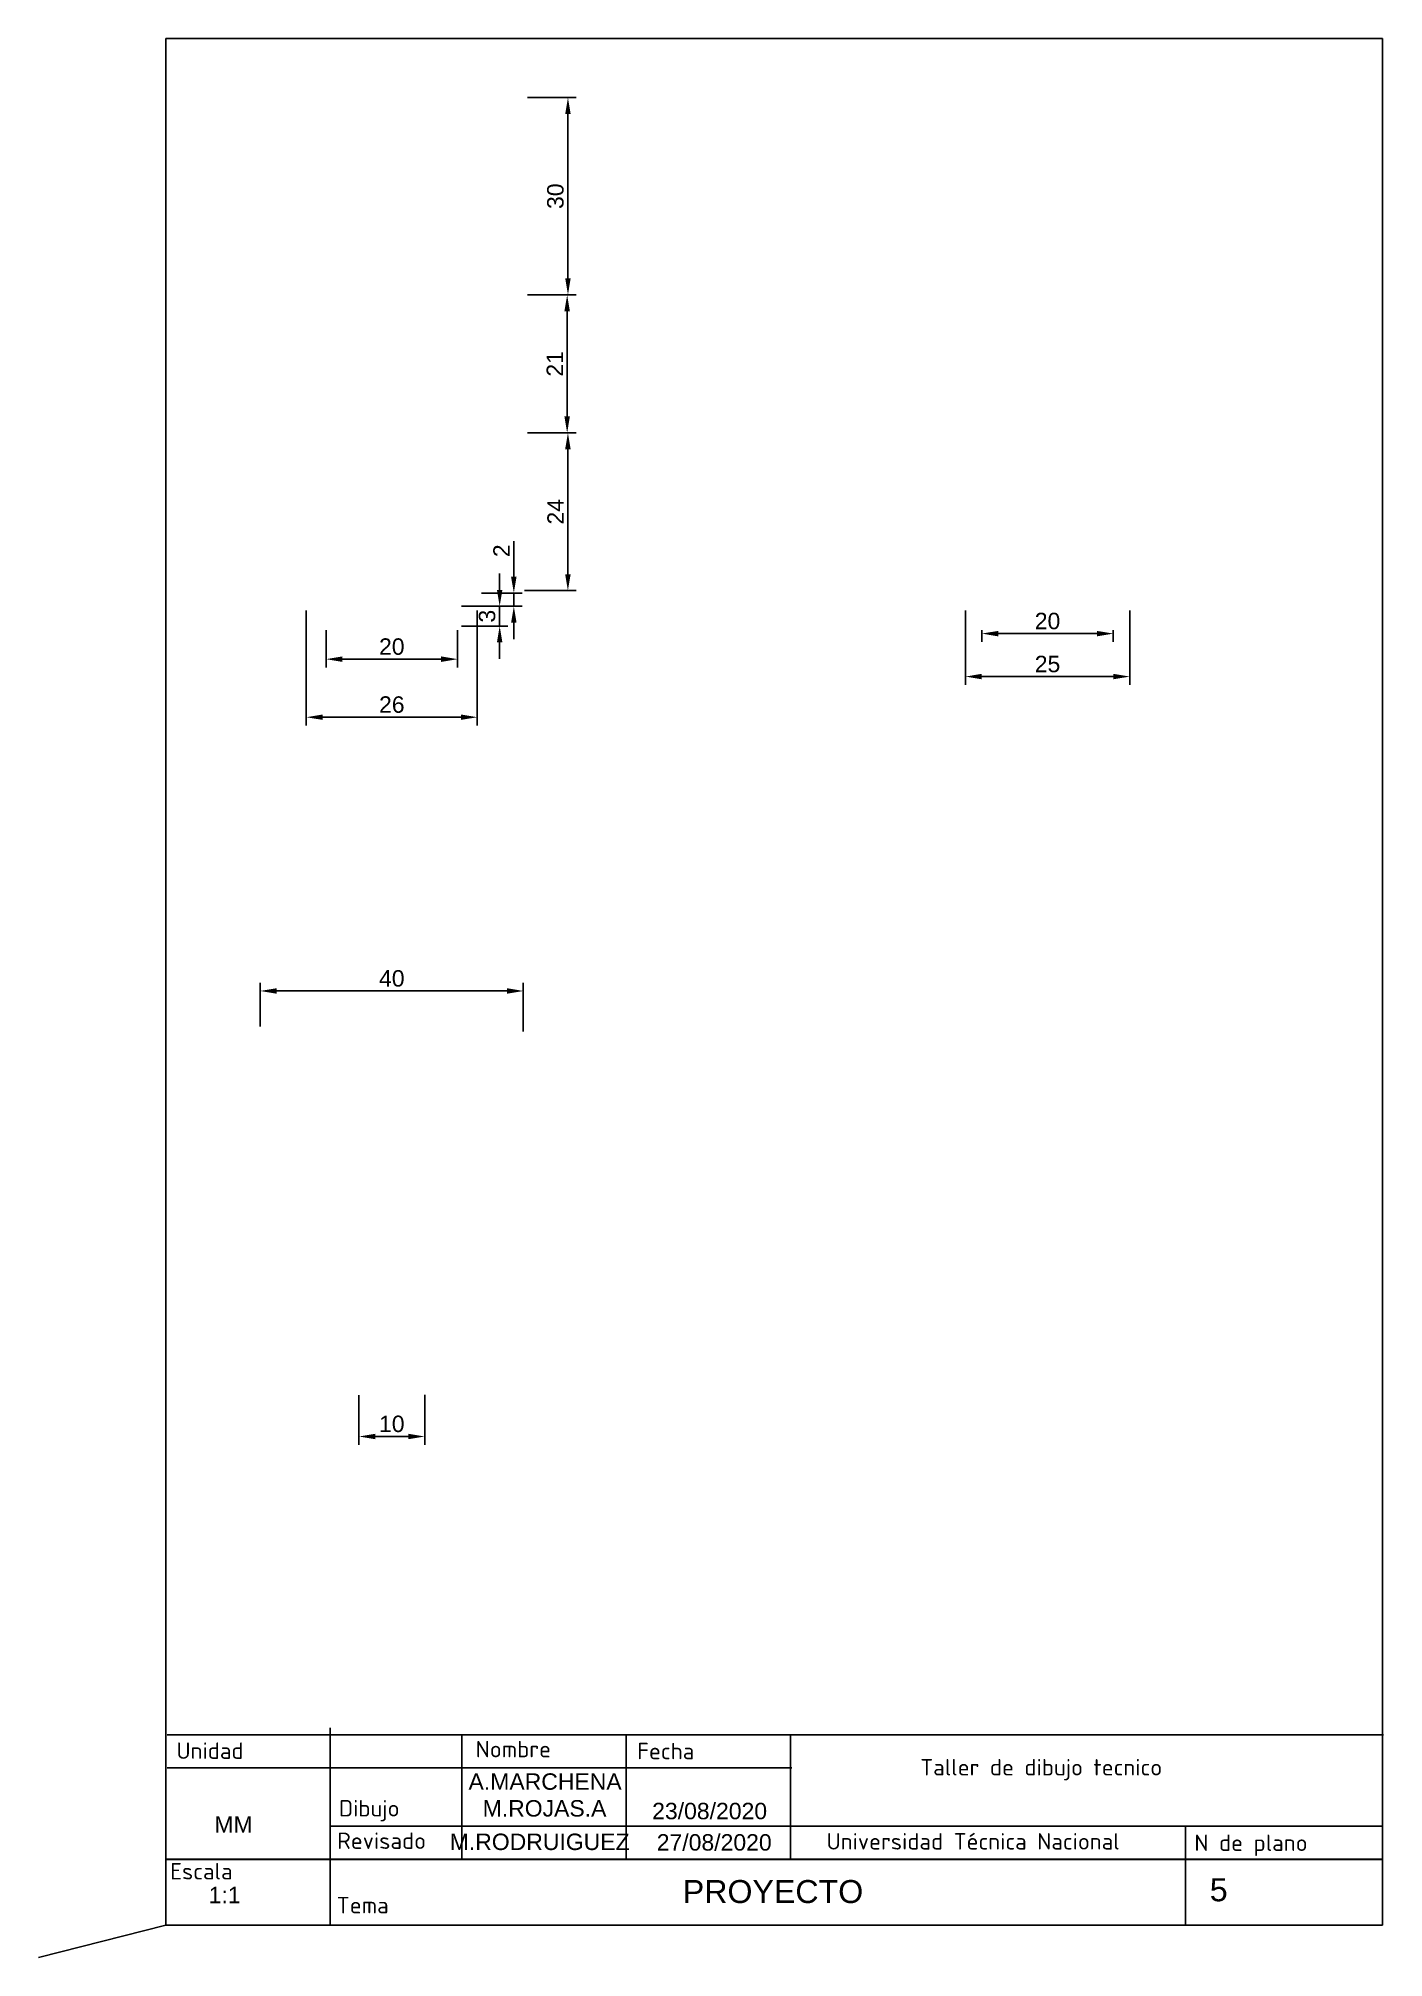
# Paper-space layout 'Presentación2' of a CAD drawing. Header units: millimetres. Extents: x -1 to 204, y -1 to 291.
import ezdxf
from ezdxf.enums import TextEntityAlignment as Align

# ---------------------------------------------------------------- set-up
doc = ezdxf.new("R2010")
doc.units = ezdxf.units.MM
for name, color, linetype in [('CajetinAtributos', 14, 'Continuous'), ('CajetinLine', 150, 'Continuous'), ('CajetinTexto', 18, 'Continuous'), ('Cotas', 5, 'Continuous')]:
    doc.layers.add(name, color=color, linetype=linetype)
doc.styles.get("Standard").update_dxf_attribs({"font": 'arial.ttf'})
doc.dimstyles.new('ISO-25', dxfattribs={"dimtxt": 2.5, "dimasz": 2.5, "dimexe": 1.25, "dimexo": 0.625, "dimtad": 1, "dimtxsty": 'Standard', "dimcen": 2.5, "dimadec": 0, "dimazin": 0, "dimtfac": 1, "dimtmove": 0, "dimatfit": 3, "dimfxl": 1, "dimarcsym": 0})

# ---------------------------------------------------------------- blocks, each defined once
blk = doc.blocks.new('*D10')
at = {"layer": 'CajetinAtributos', "color": 0, "lineweight": -2, "transparency": 16777216}
for p, q in [((73.56, 252.16), (80.86, 252.16)), ((79.61, 249.66), (79.61, 233.66)), ((73.56, 231.16), (80.86, 231.16))]:
    blk.add_line(p, q, dxfattribs=at)
at = {"layer": 'CajetinAtributos', "color": 0, "transparency": 16777216}
for points in [[(79.19, 249.66), (80.02, 249.66), (79.61, 252.16)], [(79.19, 233.66), (80.02, 233.66), (79.61, 231.16)]]:
    blk.add_solid(points, dxfattribs=at)
at = {"layer": 'Defpoints', "color": 0, "transparency": 16777216}
for p in [(72.94, 252.16), (72.94, 231.16), (79.61, 231.16)]:
    blk.add_point(p, dxfattribs=at)
at = {"layer": 'CajetinAtributos', "color": 0, "transparency": 16777216, "insert": (77.73, 241.66), "char_height": 2.5, "attachment_point": 5, "rotation": 90}
blk.add_mtext('21', dxfattribs=at)
blk = doc.blocks.new('*D11')
at = {"layer": 'CajetinAtributos', "color": 0, "lineweight": -2, "transparency": 16777216}
for p, q in [((73.56, 282.16), (80.98, 282.16)), ((79.73, 254.66), (79.73, 279.66)), ((73.56, 252.16), (80.98, 252.16))]:
    blk.add_line(p, q, dxfattribs=at)
at = {"layer": 'CajetinAtributos', "color": 0, "transparency": 16777216}
for points in [[(79.31, 279.66), (80.14, 279.66), (79.73, 282.16)], [(79.31, 254.66), (80.14, 254.66), (79.73, 252.16)]]:
    blk.add_solid(points, dxfattribs=at)
at = {"layer": 'Defpoints', "color": 0, "transparency": 16777216}
for p in [(72.94, 282.16), (79.73, 282.16), (72.94, 252.16)]:
    blk.add_point(p, dxfattribs=at)
at = {"layer": 'CajetinAtributos', "color": 0, "transparency": 16777216, "insert": (77.83, 267.16), "char_height": 2.5, "attachment_point": 5, "rotation": 90}
blk.add_mtext('30', dxfattribs=at)
blk = doc.blocks.new('*D12')
at = {"layer": 'CajetinAtributos', "color": 0, "lineweight": -2, "transparency": 16777216}
for p, q in [((73.56, 231.16), (80.97, 231.16)), ((79.72, 228.66), (79.72, 209.66)), ((73.14, 207.16), (80.97, 207.16))]:
    blk.add_line(p, q, dxfattribs=at)
at = {"layer": 'CajetinAtributos', "color": 0, "transparency": 16777216}
for points in [[(79.3, 228.66), (80.14, 228.66), (79.72, 231.16)], [(79.3, 209.66), (80.14, 209.66), (79.72, 207.16)]]:
    blk.add_solid(points, dxfattribs=at)
at = {"layer": 'Defpoints', "color": 0, "transparency": 16777216}
for p in [(72.94, 231.16), (72.51, 207.16), (79.72, 207.16)]:
    blk.add_point(p, dxfattribs=at)
at = {"layer": 'CajetinAtributos', "color": 0, "transparency": 16777216, "insert": (77.84, 219.16), "char_height": 2.5, "attachment_point": 5, "rotation": 90}
blk.add_mtext('24', dxfattribs=at)
blk = doc.blocks.new('*D13')
at = {"layer": 'CajetinAtributos', "color": 0, "lineweight": -2, "transparency": 16777216}
for p, q in [((39.94, 204.15), (39.94, 186.66)), ((65.94, 204.15), (65.94, 186.66)), ((42.44, 187.91), (63.44, 187.91))]:
    blk.add_line(p, q, dxfattribs=at)
at = {"layer": 'CajetinAtributos', "color": 0, "transparency": 16777216}
for points in [[(42.44, 188.33), (42.44, 187.5), (39.94, 187.91)], [(63.44, 188.33), (63.44, 187.5), (65.94, 187.91)]]:
    blk.add_solid(points, dxfattribs=at)
at = {"layer": 'Defpoints', "color": 0, "transparency": 16777216}
for p in [(39.94, 204.78), (65.94, 204.78), (65.94, 187.91)]:
    blk.add_point(p, dxfattribs=at)
at = {"layer": 'CajetinAtributos', "color": 0, "transparency": 16777216, "insert": (52.94, 189.82), "char_height": 2.5, "attachment_point": 5}
blk.add_mtext('26', dxfattribs=at)
blk = doc.blocks.new('*D14')
at = {"layer": 'CajetinAtributos', "color": 0, "lineweight": -2, "transparency": 16777216}
for p, q in [((42.94, 201.15), (42.94, 195.49)), ((62.94, 201.15), (62.94, 195.49)), ((45.44, 196.74), (60.44, 196.74))]:
    blk.add_line(p, q, dxfattribs=at)
at = {"layer": 'CajetinAtributos', "color": 0, "transparency": 16777216}
for points in [[(45.44, 197.16), (45.44, 196.32), (42.94, 196.74)], [(60.44, 197.16), (60.44, 196.32), (62.94, 196.74)]]:
    blk.add_solid(points, dxfattribs=at)
at = {"layer": 'Defpoints', "color": 0, "transparency": 16777216}
for p in [(42.94, 201.78), (62.94, 201.78), (62.94, 196.74)]:
    blk.add_point(p, dxfattribs=at)
at = {"layer": 'CajetinAtributos', "color": 0, "transparency": 16777216, "insert": (52.94, 198.64), "char_height": 2.5, "attachment_point": 5}
blk.add_mtext('20', dxfattribs=at)
blk = doc.blocks.new('*D15')
at = {"layer": 'CajetinAtributos', "color": 0, "lineweight": -2, "transparency": 16777216}
for p, q in [((69.34, 207.28), (69.34, 209.78)), ((63.56, 204.78), (70.59, 204.78)), ((69.34, 201.78), (69.34, 204.78)), ((63.56, 201.78), (70.59, 201.78)), ((69.34, 199.28), (69.34, 196.78))]:
    blk.add_line(p, q, dxfattribs=at)
at = {"layer": 'CajetinAtributos', "color": 0, "transparency": 16777216}
for points in [[(68.93, 207.28), (69.76, 207.28), (69.34, 204.78)], [(68.93, 199.28), (69.76, 199.28), (69.34, 201.78)]]:
    blk.add_solid(points, dxfattribs=at)
at = {"layer": 'Defpoints', "color": 0, "transparency": 16777216}
for p in [(62.94, 204.78), (69.34, 204.78), (62.94, 201.78)]:
    blk.add_point(p, dxfattribs=at)
at = {"layer": 'CajetinAtributos', "color": 0, "transparency": 16777216, "insert": (67.44, 203.28), "char_height": 2.5, "attachment_point": 5, "rotation": 90}
blk.add_mtext('3', dxfattribs=at)
blk = doc.blocks.new('*D16')
at = {"layer": 'CajetinAtributos', "color": 0, "lineweight": -2, "transparency": 16777216}
for p, q in [((71.5, 209.28), (71.5, 214.68)), ((66.56, 206.78), (72.75, 206.78)), ((66.56, 204.78), (72.75, 204.78)), ((71.5, 204.78), (71.5, 206.78)), ((71.5, 202.28), (71.5, 199.78))]:
    blk.add_line(p, q, dxfattribs=at)
at = {"layer": 'CajetinAtributos', "color": 0, "transparency": 16777216}
for points in [[(71.08, 209.28), (71.91, 209.28), (71.5, 206.78)], [(71.08, 202.28), (71.91, 202.28), (71.5, 204.78)]]:
    blk.add_solid(points, dxfattribs=at)
at = {"layer": 'Defpoints', "color": 0, "transparency": 16777216}
for p in [(65.94, 206.78), (65.94, 204.78), (71.5, 206.78)]:
    blk.add_point(p, dxfattribs=at)
at = {"layer": 'CajetinAtributos', "color": 0, "transparency": 16777216, "insert": (69.62, 213.23), "char_height": 2.5, "attachment_point": 5, "rotation": 90}
blk.add_mtext('2', dxfattribs=at)
blk = doc.blocks.new('*D17')
at = {"layer": 'CajetinAtributos', "color": 0, "lineweight": -2, "transparency": 16777216}
for p, q in [((142.66, 201.15), (142.66, 199.38)), ((145.16, 200.63), (160.16, 200.63)), ((162.66, 201.15), (162.66, 199.38))]:
    blk.add_line(p, q, dxfattribs=at)
at = {"layer": 'CajetinAtributos', "color": 0, "transparency": 16777216}
for points in [[(145.16, 201.04), (145.16, 200.21), (142.66, 200.63)], [(160.16, 201.04), (160.16, 200.21), (162.66, 200.63)]]:
    blk.add_solid(points, dxfattribs=at)
at = {"layer": 'Defpoints', "color": 0, "transparency": 16777216}
for p in [(142.66, 201.78), (162.66, 201.78), (162.66, 200.63)]:
    blk.add_point(p, dxfattribs=at)
at = {"layer": 'CajetinAtributos', "color": 0, "transparency": 16777216, "insert": (152.66, 202.53), "char_height": 2.5, "attachment_point": 5}
blk.add_mtext('20', dxfattribs=at)
blk = doc.blocks.new('*D18')
at = {"layer": 'CajetinAtributos', "color": 0, "lineweight": -2, "transparency": 16777216}
for p, q in [((140.16, 204.15), (140.16, 192.84)), ((165.16, 204.15), (165.16, 192.84)), ((142.66, 194.09), (162.66, 194.09))]:
    blk.add_line(p, q, dxfattribs=at)
at = {"layer": 'CajetinAtributos', "color": 0, "transparency": 16777216}
for points in [[(142.66, 194.51), (142.66, 193.68), (140.16, 194.09)], [(162.66, 194.51), (162.66, 193.68), (165.16, 194.09)]]:
    blk.add_solid(points, dxfattribs=at)
at = {"layer": 'Defpoints', "color": 0, "transparency": 16777216}
for p in [(140.16, 204.78), (165.16, 204.78), (165.16, 194.09)]:
    blk.add_point(p, dxfattribs=at)
at = {"layer": 'CajetinAtributos', "color": 0, "transparency": 16777216, "insert": (152.66, 195.99), "char_height": 2.5, "attachment_point": 5}
blk.add_mtext('25', dxfattribs=at)
blk = doc.blocks.new('*D19')
at = {"layer": 'CajetinAtributos', "color": 0, "lineweight": -2, "transparency": 16777216}
for p, q in [((47.94, 84.79), (47.94, 77.25)), ((57.94, 84.82), (57.94, 77.25)), ((50.44, 78.5), (55.44, 78.5))]:
    blk.add_line(p, q, dxfattribs=at)
at = {"layer": 'CajetinAtributos', "color": 0, "transparency": 16777216}
for points in [[(50.44, 78.92), (50.44, 78.09), (47.94, 78.5)], [(55.44, 78.92), (55.44, 78.09), (57.94, 78.5)]]:
    blk.add_solid(points, dxfattribs=at)
at = {"layer": 'Defpoints', "color": 0, "transparency": 16777216}
for p in [(47.94, 85.41), (57.94, 85.45), (57.94, 78.5)]:
    blk.add_point(p, dxfattribs=at)
at = {"layer": 'CajetinAtributos', "color": 0, "transparency": 16777216, "insert": (52.94, 80.41), "char_height": 2.5, "attachment_point": 5}
blk.add_mtext('10', dxfattribs=at)
blk = doc.blocks.new('*D20')
at = {"layer": 'CajetinAtributos', "color": 0, "lineweight": -2, "transparency": 16777216}
for p, q in [((32.94, 140.85), (32.94, 147.52)), ((35.44, 146.27), (70.44, 146.27)), ((72.94, 140.1), (72.94, 147.52))]:
    blk.add_line(p, q, dxfattribs=at)
at = {"layer": 'CajetinAtributos', "color": 0, "transparency": 16777216}
for points in [[(35.44, 146.69), (35.44, 145.85), (32.94, 146.27)], [(70.44, 146.69), (70.44, 145.85), (72.94, 146.27)]]:
    blk.add_solid(points, dxfattribs=at)
at = {"layer": 'Defpoints', "color": 0, "transparency": 16777216}
for p in [(72.94, 146.27), (32.94, 140.23), (72.94, 139.47)]:
    blk.add_point(p, dxfattribs=at)
at = {"layer": 'CajetinAtributos', "color": 0, "transparency": 16777216, "insert": (52.94, 148.17), "char_height": 2.5, "attachment_point": 5}
blk.add_mtext('40', dxfattribs=at)

psp = doc.layouts.new('Presentación2')

# ---------------------------------------------------------------- linework, layer by layer
at = {"color": 150}
for p, q in [((18.581, 34.166), (18.581, 4.166)), ((48.766, 33.111), (18.766, 33.111)), ((43.581, 34.166), (43.581, 4.166)), ((198.766, 33.111), (48.766, 33.111)), ((63.581, 33.111), (63.581, 14.236)), ((88.581, 33.111), (88.581, 14.236)), ((113.581, 33.111), (113.581, 14.236)), ((48.766, 28.111), (18.766, 28.111)), ((113.766, 28.111), (48.766, 28.111)), ((48.581, 19.236), (43.581, 19.236)), ((198.581, 19.236), (48.581, 19.236)), ((48.581, 14.236), (18.581, 14.236)), ((48.581, 14.166), (18.581, 14.166)), ((198.581, 14.236), (48.581, 14.236)), ((198.581, 14.166), (48.581, 14.166))]:
    psp.add_line(p, q, dxfattribs=at)
psp.add_line((-0.802, -0.763), (18.581, 4.166))
at = {"layer": 'CajetinLine'}
for p, q in [((203.766, 33.111), (198.766, 33.111)), ((203.581, 19.236), (203.581, 29.236)), ((203.581, 4.166), (203.581, 24.166)), ((173.615, 4.166), (173.615, 19.166)), ((203.581, 19.236), (198.581, 19.236)), ((198.581, 14.236), (203.581, 14.236)), ((198.581, 14.166), (203.581, 14.166)), ((18.581, 4.166), (203.581, 4.166))]:
    psp.add_line(p, q, dxfattribs=at)
at = {"layer": 'Cotas'}
for p, q in [((203.581, 291.166), (18.581, 291.166)), ((18.581, 291.166), (18.581, 4.166)), ((203.581, 4.166), (203.581, 291.166)), ((18.581, 4.166), (203.581, 4.166))]:
    psp.add_line(p, q, dxfattribs=at)

# ---------------------------------------------------------------- texts
at = {"layer": 'CajetinAtributos'}
for tag, text, p in [('A.MARCHENA', 'A.Marchena.M', (76.253, 26.016)), ('M.ROJAS.A', 'M.Rojas.A', (76.166, 21.945)), ('M.RODRUIGUEZ', 'M.Rodruiguez.C', (75.428, 16.849))]:
    psp.add_attdef(tag, text=text, height=2.5, dxfattribs=at).set_placement(p, align=Align.MIDDLE_CENTER)
for tag, p, s, height in [('MM', (25.96, 18.236), 'mm', 2.5), ('23/08/2020', (92.535, 20.281), '', 2.5), ('27/08/2020', (93.233, 15.513), '', 2.5), ('1:1', (25.093, 7.511), '1:1', 2.5), ('PROYECTO', (97.195, 7.537), 'Planos 2D', 3.5), ('5', (177.333, 7.804), '', 3.5)]:
    psp.add_attdef(tag, p, s, height=height, dxfattribs=at)
at = {"layer": 'CajetinTexto', "char_height": 2.5}
for s, width, heights, insert, attachment_point in [('{\\fISOCPEUR|b0|i0|c0|p34;Nombre}', 25, [0], (65.697, 30.947), 4), ('{\\fISOCPEUR|b0|i0|c0|p34;Unidad}', 25, [0], (20.189, 30.712), 4), ('{\\fISOCPEUR|b0|i0|c0|p34;Fecha}', 25, [0], (90.252, 30.653), 4), ('{\\fISOCPEUR|b0|i0|c0|p34;Taller de dibujo tecnico}', 69.52672, [5.807], (151.693, 27.816), 5), ('{\\fISOCPEUR|b0|i0|c0|p34;Dibujo}', 25, [0], (44.898, 21.575), 4), ('{\\fISOCPEUR|b0|i0|c0|p34;Revisado}', 25, [0], (44.642, 17.017), 4), ('{\\fISOCPEUR|b0|i0|c0|p34;Universidad Técnica Nacional}', 69.52672, [5.807], (141.344, 16.919), 5), ('{\\fISOCPEUR|b0|i0|c0|p34;N de plano}', 28.85368, [0], (174.993, 16.326), 4), ('{\\fISOCPEUR|b0|i0|c0|p34;Escala}', 25, [0], (19.243, 12.372), 4), ('{\\fISOCPEUR|b0|i0|c0|p34;Tema}', 25, [0], (44.571, 7.214), 4)]:
    psp.add_mtext_dynamic_manual_height_columns(s, width=width, gutter_width=12.5, heights=heights, dxfattribs=dict(at, insert=insert, attachment_point=attachment_point))

# ---------------------------------------------------------------- dimensions: what is measured, and where the dimension line sits
at = {"layer": 'CajetinAtributos'}
for base, p1, p2, picture, middle in [((79.728, 282.156), (72.938, 252.156), (72.938, 282.156), '*D11', (77.826, 267.156)), ((79.605, 231.16), (72.938, 252.156), (72.938, 231.16), '*D10', (77.725, 241.658)), ((79.719, 207.158), (72.938, 231.16), (72.514, 207.158), '*D12', (77.839, 219.159)), ((71.498, 206.779), (65.938, 204.779), (65.938, 206.779), '*D16', (69.618, 213.232)), ((69.344, 204.779), (62.938, 201.779), (62.938, 204.779), '*D15', (67.442, 203.279))]:
    dim = psp.add_linear_dim(base=base, p1=p1, p2=p2, angle=90, dimstyle='ISO-25', override={"dimlfac": -1}, dxfattribs=at)
    dim.commit()
    dim.dimension.update_dxf_attribs({"geometry": picture, "text_midpoint": middle})
for base, p1, p2, picture, middle in [((65.938, 187.914), (39.938, 204.779), (65.938, 204.779), '*D13', (52.938, 189.815)), ((165.157, 194.092), (140.157, 204.779), (165.157, 204.779), '*D18', (152.657, 195.993)), ((62.938, 196.74), (42.938, 201.779), (62.938, 201.779), '*D14', (52.938, 198.642)), ((162.657, 200.626), (142.657, 201.779), (162.657, 201.779), '*D17', (152.657, 202.528)), ((72.938, 146.269), (32.938, 140.228), (72.938, 139.472), '*D20', (52.938, 148.171)), ((57.938, 78.504), (47.938, 85.414), (57.938, 85.447), '*D19', (52.938, 80.405))]:
    dim = psp.add_linear_dim(base=base, p1=p1, p2=p2, dimstyle='ISO-25', override={"dimlfac": -1}, dxfattribs=at)
    dim.commit()
    dim.dimension.update_dxf_attribs({"geometry": picture, "text_midpoint": middle})

doc.saveas('drawing.dxf')
